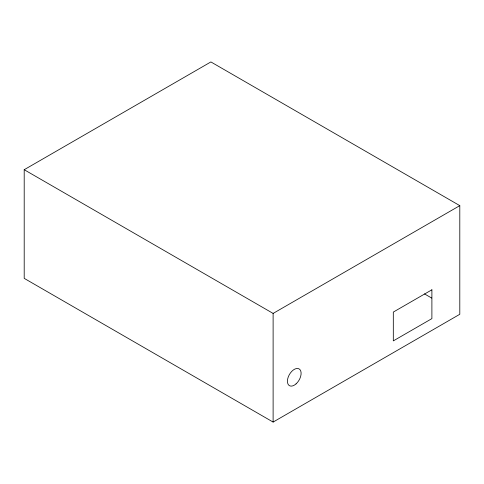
<?xml version="1.0" encoding="UTF-8"?>
<svg xmlns="http://www.w3.org/2000/svg" width="484" height="484" viewBox="0 0 484 484"><rect width="100%" height="100%" fill="white"/><g stroke="black" fill="none" stroke-linecap="round" stroke-linejoin="round"><path stroke-width="0.73" d="M24.2 169.715L210.885 61.934L459.8 205.639L459.8 314.285L273.115 422.066L24.2 278.361L24.2 169.715L273.115 313.42L459.8 205.639M424.522 293.921L431.71 298.065M273.115 313.42L273.115 422.066M431.891 289.801L393.31 312.077L393.31 340.893L431.891 318.617L431.891 289.801M296.039 383.897A9.68 5.59 -60 0 0 299.106 368.899A9.68 5.59 -60 0 0 287.653 379.057A9.68 5.59 -60 0 0 296.039 383.897"/></g></svg>
